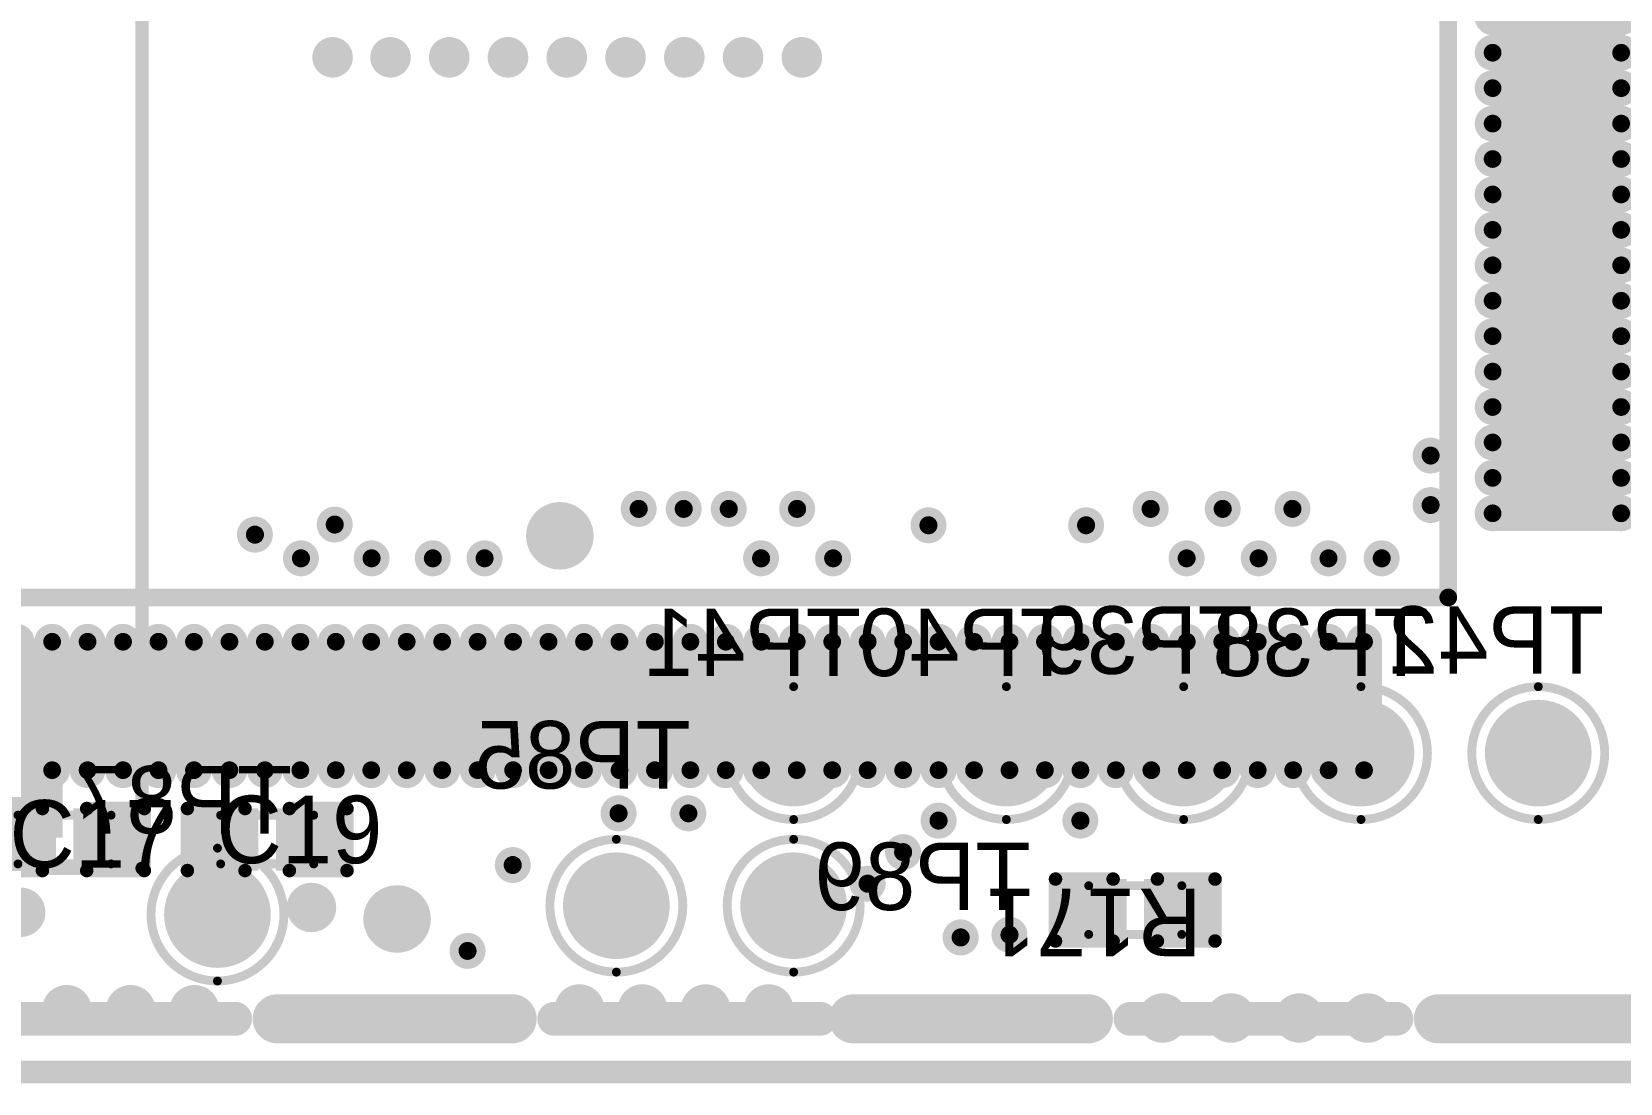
# Model space of a CAD drawing. Extents: x 722 to 1072, y 754 to 1061.
# Drawn here: x 752.07 to 769.99, y 1012.47 to 1024.34 of the extents above; entities that cross this region are included whole.
import ezdxf

# ---------------------------------------------------------------- set-up
doc = ezdxf.new("R2010")
doc.units = 0
doc.layers.get('0').update_dxf_attribs({"linetype": 'CONTINUOUS'})
for name, color, linetype in [('BOTTOMOVERLAY', 54, 'CONTINUOUS'), ('BOTTOMPASTE', 16, 'CONTINUOUS'), ('BOTTOMSOLDER', 6, 'CONTINUOUS'), ('KEEPOUTLAYER', 6, 'CONTINUOUS'), ('MECHANICAL13', 56, 'CONTINUOUS'), ('MULTILAYER', 9, 'CONTINUOUS'), ('TOPOVERLAY', 2, 'CONTINUOUS'), ('TOPPASTE', 8, 'CONTINUOUS'), ('TOPSOLDER', 216, 'CONTINUOUS'), ('VIAHOLELAYER', 16, 'CONTINUOUS')]:
    doc.layers.add(name, color=color, linetype=linetype)

# ---------------------------------------------------------------- blocks, each defined once
blk = doc.blocks.new('R_0402_53')
at = {"layer": 'MECHANICAL13', "const_width": 0.1}
for points in [[(-0.525, 0.275), (0.525, 0.275)], [(-0.525, -0.275), (-0.525, 0.275)], [(0.525, -0.275), (0.525, 0.275)], [(-0.525, -0.275), (0.525, -0.275)]]:
    blk.add_lwpolyline(points, dxfattribs=at)
at = {"layer": 'MECHANICAL13', "const_width": 0.05}
for points in [[(-0.55, 0.275, 1), (-0.5, 0.275, 1)], [(-0.55, 0.275, 1), (-0.5, 0.275, 1)], [(0.5, 0.275, 1), (0.55, 0.275, 1)], [(0.5, 0.275, 1), (0.55, 0.275, 1)], [(-0.55, -0.275, 1), (-0.5, -0.275, 1)], [(-0.55, -0.275, 1), (-0.5, -0.275, 1)], [(0.5, -0.275, 1), (0.55, -0.275, 1)], [(0.5, -0.275, 1), (0.55, -0.275, 1)]]:
    blk.add_lwpolyline(points, format="xyb", close=True, dxfattribs=at)
at = {"layer": 'TOPOVERLAY', "const_width": 0.152}
for points in [[(-0.9, 0.35), (-0.25, 0.35)], [(-0.9, -0.35), (-0.9, 0.35)], [(0.25, 0.35), (0.9, 0.35)], [(0.9, -0.35), (0.9, 0.35)], [(-0.9, -0.35), (-0.25, -0.35)], [(0.25, -0.35), (0.9, -0.35)]]:
    blk.add_lwpolyline(points, dxfattribs=at)
at = {"layer": 'TOPOVERLAY', "const_width": 0.0762}
for points in [[(-0.938, 0.35, 1), (-0.862, 0.35, 1)], [(-0.938, 0.35, 1), (-0.862, 0.35, 1)], [(-0.288, 0.35, 1), (-0.212, 0.35, 1)], [(0.212, 0.35, 1), (0.288, 0.35, 1)], [(0.862, 0.35, 1), (0.938, 0.35, 1)], [(0.862, 0.35, 1), (0.938, 0.35, 1)], [(-0.938, -0.35, 1), (-0.862, -0.35, 1)], [(-0.938, -0.35, 1), (-0.862, -0.35, 1)], [(-0.288, -0.35, 1), (-0.212, -0.35, 1)], [(0.212, -0.35, 1), (0.288, -0.35, 1)], [(0.862, -0.35, 1), (0.938, -0.35, 1)], [(0.862, -0.35, 1), (0.938, -0.35, 1)]]:
    blk.add_lwpolyline(points, format="xyb", close=True, dxfattribs=at)
at = {"layer": 'TOPPASTE'}
for points in [[(-0.2, -0.25), (-0.2, 0.25), (-0.8, -0.25), (-0.8, 0.25)], [(0.8, -0.25), (0.8, 0.25), (0.2, -0.25), (0.2, 0.25)]]:
    blk.add_solid(points, dxfattribs=at)
at = {"layer": 'TOPSOLDER'}
for points in [[(-0.098, -0.352), (-0.098, 0.352), (-0.902, -0.352), (-0.902, 0.352)], [(0.902, -0.352), (0.902, 0.352), (0.098, -0.352), (0.098, 0.352)]]:
    blk.add_solid(points, dxfattribs=at)
blk = doc.blocks.new('TESTPOINT1_B_72')
at = {"layer": 'BOTTOMOVERLAY'}
for points, const_width in [([(0.75, 0, 1), (-0.75, 0, 1)], 0.1), ([(-0.775, 0, 1), (-0.725, 0, 1)], 0.05), ([(0.725, 0, 1), (0.775, 0, 1)], 0.05)]:
    blk.add_lwpolyline(points, format="xyb", close=True, dxfattribs=dict(at, const_width=const_width))
at = {"layer": 'BOTTOMPASTE', "const_width": 0.5}
blk.add_lwpolyline([(-0.25, 0, 1), (0.25, 0, 1)], format="xyb", close=True, dxfattribs=at)
at = {"layer": 'BOTTOMSOLDER', "const_width": 0.602}
blk.add_lwpolyline([(-0.301, 0, 1), (0.301, 0, 1)], format="xyb", close=True, dxfattribs=at)
blk = doc.blocks.new('TESTPOINT1_B_73')
at = {"layer": 'BOTTOMOVERLAY'}
for points, const_width in [([(0.75, 0, 1), (-0.75, 0, 1)], 0.1), ([(-0.775, 0, 1), (-0.725, 0, 1)], 0.05), ([(0.725, 0, 1), (0.775, 0, 1)], 0.05)]:
    blk.add_lwpolyline(points, format="xyb", close=True, dxfattribs=dict(at, const_width=const_width))
at = {"layer": 'BOTTOMPASTE', "const_width": 0.5}
blk.add_lwpolyline([(-0.25, 0, 1), (0.25, 0, 1)], format="xyb", close=True, dxfattribs=at)
at = {"layer": 'BOTTOMSOLDER', "const_width": 0.602}
blk.add_lwpolyline([(-0.301, 0, 1), (0.301, 0, 1)], format="xyb", close=True, dxfattribs=at)
blk = doc.blocks.new('TESTPOINT1_B_74')
at = {"layer": 'BOTTOMOVERLAY'}
for points, const_width in [([(0.75, 0, 1), (-0.75, 0, 1)], 0.1), ([(-0.775, 0, 1), (-0.725, 0, 1)], 0.05), ([(0.725, 0, 1), (0.775, 0, 1)], 0.05)]:
    blk.add_lwpolyline(points, format="xyb", close=True, dxfattribs=dict(at, const_width=const_width))
at = {"layer": 'BOTTOMPASTE', "const_width": 0.5}
blk.add_lwpolyline([(-0.25, 0, 1), (0.25, 0, 1)], format="xyb", close=True, dxfattribs=at)
at = {"layer": 'BOTTOMSOLDER', "const_width": 0.602}
blk.add_lwpolyline([(-0.301, 0, 1), (0.301, 0, 1)], format="xyb", close=True, dxfattribs=at)
blk = doc.blocks.new('TESTPOINT1_B_75')
at = {"layer": 'BOTTOMOVERLAY'}
for points, const_width in [([(0.75, 0, 1), (-0.75, 0, 1)], 0.1), ([(-0.775, 0, 1), (-0.725, 0, 1)], 0.05), ([(0.725, 0, 1), (0.775, 0, 1)], 0.05)]:
    blk.add_lwpolyline(points, format="xyb", close=True, dxfattribs=dict(at, const_width=const_width))
at = {"layer": 'BOTTOMPASTE', "const_width": 0.5}
blk.add_lwpolyline([(-0.25, 0, 1), (0.25, 0, 1)], format="xyb", close=True, dxfattribs=at)
at = {"layer": 'BOTTOMSOLDER', "const_width": 0.602}
blk.add_lwpolyline([(-0.301, 0, 1), (0.301, 0, 1)], format="xyb", close=True, dxfattribs=at)
blk = doc.blocks.new('C_0402_116')
at = {"layer": 'MECHANICAL13', "const_width": 0.1}
for points in [[(-0.525, -0.275), (-0.525, 0.275)], [(-0.525, 0.275), (0.525, 0.275)], [(0.525, -0.275), (0.525, 0.275)], [(-0.525, -0.275), (0.525, -0.275)]]:
    blk.add_lwpolyline(points, dxfattribs=at)
at = {"layer": 'MECHANICAL13', "const_width": 0.05}
for points in [[(-0.55, 0.275, 1), (-0.5, 0.275, 1)], [(-0.55, 0.275, 1), (-0.5, 0.275, 1)], [(0.5, 0.275, 1), (0.55, 0.275, 1)], [(0.5, 0.275, 1), (0.55, 0.275, 1)], [(-0.55, -0.275, 1), (-0.5, -0.275, 1)], [(-0.55, -0.275, 1), (-0.5, -0.275, 1)], [(0.5, -0.275, 1), (0.55, -0.275, 1)], [(0.5, -0.275, 1), (0.55, -0.275, 1)]]:
    blk.add_lwpolyline(points, format="xyb", close=True, dxfattribs=at)
at = {"layer": 'TOPOVERLAY', "const_width": 0.152}
for points in [[(-0.9, -0.35), (-0.9, 0.35)], [(-0.9, 0.35), (-0.25, 0.35)], [(0.25, 0.35), (0.9, 0.35)], [(0.9, -0.35), (0.9, 0.35)], [(-0.9, -0.35), (-0.25, -0.35)], [(0.25, -0.35), (0.9, -0.35)]]:
    blk.add_lwpolyline(points, dxfattribs=at)
at = {"layer": 'TOPOVERLAY', "const_width": 0.0762}
for points in [[(-0.938, 0.35, 1), (-0.862, 0.35, 1)], [(-0.938, 0.35, 1), (-0.862, 0.35, 1)], [(-0.288, 0.35, 1), (-0.212, 0.35, 1)], [(0.212, 0.35, 1), (0.288, 0.35, 1)], [(0.862, 0.35, 1), (0.938, 0.35, 1)], [(0.862, 0.35, 1), (0.938, 0.35, 1)], [(-0.938, -0.35, 1), (-0.862, -0.35, 1)], [(-0.938, -0.35, 1), (-0.862, -0.35, 1)], [(-0.288, -0.35, 1), (-0.212, -0.35, 1)], [(0.212, -0.35, 1), (0.288, -0.35, 1)], [(0.862, -0.35, 1), (0.938, -0.35, 1)], [(0.862, -0.35, 1), (0.938, -0.35, 1)]]:
    blk.add_lwpolyline(points, format="xyb", close=True, dxfattribs=at)
at = {"layer": 'TOPPASTE'}
for points in [[(-0.2, -0.25), (-0.2, 0.25), (-0.8, -0.25), (-0.8, 0.25)], [(0.8, -0.25), (0.8, 0.25), (0.2, -0.25), (0.2, 0.25)]]:
    blk.add_solid(points, dxfattribs=at)
at = {"layer": 'TOPSOLDER'}
for points in [[(-0.098, -0.352), (-0.098, 0.352), (-0.902, -0.352), (-0.902, 0.352)], [(0.902, -0.352), (0.902, 0.352), (0.098, -0.352), (0.098, 0.352)]]:
    blk.add_solid(points, dxfattribs=at)
blk = doc.blocks.new('C_0402_121')
at = {"layer": 'MECHANICAL13', "const_width": 0.1}
for points in [[(-0.525, 0.275), (-0.525, -0.275)], [(0.525, 0.275), (-0.525, 0.275)], [(0.525, 0.275), (0.525, -0.275)], [(0.525, -0.275), (-0.525, -0.275)]]:
    blk.add_lwpolyline(points, dxfattribs=at)
at = {"layer": 'MECHANICAL13', "const_width": 0.05}
for points in [[(-0.55, 0.275, 1), (-0.5, 0.275, 1)], [(-0.55, 0.275, 1), (-0.5, 0.275, 1)], [(0.5, 0.275, 1), (0.55, 0.275, 1)], [(0.5, 0.275, 1), (0.55, 0.275, 1)], [(-0.55, -0.275, 1), (-0.5, -0.275, 1)], [(-0.55, -0.275, 1), (-0.5, -0.275, 1)], [(0.5, -0.275, 1), (0.55, -0.275, 1)], [(0.5, -0.275, 1), (0.55, -0.275, 1)]]:
    blk.add_lwpolyline(points, format="xyb", close=True, dxfattribs=at)
at = {"layer": 'TOPOVERLAY', "const_width": 0.152}
for points in [[(-0.9, 0.35), (-0.9, -0.35)], [(-0.25, 0.35), (-0.9, 0.35)], [(0.9, 0.35), (0.25, 0.35)], [(0.9, 0.35), (0.9, -0.35)], [(-0.25, -0.35), (-0.9, -0.35)], [(0.9, -0.35), (0.25, -0.35)]]:
    blk.add_lwpolyline(points, dxfattribs=at)
at = {"layer": 'TOPOVERLAY', "const_width": 0.0762}
for points in [[(-0.938, 0.35, 1), (-0.862, 0.35, 1)], [(-0.938, 0.35, 1), (-0.862, 0.35, 1)], [(-0.288, 0.35, 1), (-0.212, 0.35, 1)], [(0.212, 0.35, 1), (0.288, 0.35, 1)], [(0.862, 0.35, 1), (0.938, 0.35, 1)], [(0.862, 0.35, 1), (0.938, 0.35, 1)], [(-0.938, -0.35, 1), (-0.862, -0.35, 1)], [(-0.938, -0.35, 1), (-0.862, -0.35, 1)], [(-0.288, -0.35, 1), (-0.212, -0.35, 1)], [(0.212, -0.35, 1), (0.288, -0.35, 1)], [(0.862, -0.35, 1), (0.938, -0.35, 1)], [(0.862, -0.35, 1), (0.938, -0.35, 1)]]:
    blk.add_lwpolyline(points, format="xyb", close=True, dxfattribs=at)
at = {"layer": 'TOPPASTE'}
for points in [[(-0.2, -0.25), (-0.2, 0.25), (-0.8, -0.25), (-0.8, 0.25)], [(0.8, -0.25), (0.8, 0.25), (0.2, -0.25), (0.2, 0.25)]]:
    blk.add_solid(points, dxfattribs=at)
at = {"layer": 'TOPSOLDER'}
for points in [[(-0.098, -0.352), (-0.098, 0.352), (-0.902, -0.352), (-0.902, 0.352)], [(0.902, -0.352), (0.902, 0.352), (0.098, -0.352), (0.098, 0.352)]]:
    blk.add_solid(points, dxfattribs=at)
blk = doc.blocks.new('WTB_SIDE_6PIN_B_208')
at = {"layer": 'BOTTOMOVERLAY', "const_width": 0.15}
for points in [[(-1, 5.2), (-1, -1.95)], [(-1, 5.2), (12.4, 5.2)], [(12.4, 5.2), (12.4, -1.95)], [(-1, -1.95), (12.4, -1.95)]]:
    blk.add_lwpolyline(points, dxfattribs=at)
at = {"layer": 'BOTTOMOVERLAY', "const_width": 0.0751}
for points in [[(-1.038, 5.2, 1), (-0.962, 5.2, 1)], [(-1.038, 5.2, 1), (-0.962, 5.2, 1)], [(12.362, 5.2, 1), (12.438, 5.2, 1)], [(12.362, 5.2, 1), (12.438, 5.2, 1)], [(-1.038, -1.95, 1), (-0.962, -1.95, 1)], [(-1.038, -1.95, 1), (-0.962, -1.95, 1)], [(12.362, -1.95, 1), (12.438, -1.95, 1)], [(12.362, -1.95, 1), (12.438, -1.95, 1)]]:
    blk.add_lwpolyline(points, format="xyb", close=True, dxfattribs=at)
at = {"layer": 'BOTTOMPASTE'}
for points in [[(1.6, 5.05), (1.6, 2.35), (2.3, 5.05), (2.3, 2.35)], [(3.1, 5.05), (3.1, 2.35), (3.8, 5.05), (3.8, 2.35)], [(4.6, 5.05), (4.6, 2.35), (5.3, 5.05), (5.3, 2.35)], [(6.1, 5.05), (6.1, 2.35), (6.8, 5.05), (6.8, 2.35)], [(7.6, 5.05), (7.6, 2.35), (8.3, 5.05), (8.3, 2.35)], [(9.1, 5.05), (9.1, 2.35), (9.8, 5.05), (9.8, 2.35)], [(-0.55, 0.95), (-0.55, -0.95), (0.55, 0.95), (0.55, -0.95)], [(10.85, 0.95), (10.85, -0.95), (11.95, 0.95), (11.95, -0.95)]]:
    blk.add_solid(points, dxfattribs=at)
at = {"layer": 'BOTTOMSOLDER'}
for points in [[(1.498, 5.152), (1.498, 2.248), (2.402, 5.152), (2.402, 2.248)], [(2.998, 5.152), (2.998, 2.248), (3.902, 5.152), (3.902, 2.248)], [(4.498, 5.152), (4.498, 2.248), (5.402, 5.152), (5.402, 2.248)], [(5.998, 5.152), (5.998, 2.248), (6.902, 5.152), (6.902, 2.248)], [(7.498, 5.152), (7.498, 2.248), (8.402, 5.152), (8.402, 2.248)], [(8.998, 5.152), (8.998, 2.248), (9.902, 5.152), (9.902, 2.248)], [(-0.652, 1.052), (-0.652, -1.052), (0.652, 1.052), (0.652, -1.052)], [(10.748, 1.052), (10.748, -1.052), (12.052, 1.052), (12.052, -1.052)]]:
    blk.add_solid(points, dxfattribs=at)
blk = doc.blocks.new('TQFP177P0_4_282')
at = {"layer": 'TOPOVERLAY', "const_width": 0.2}
for points in [[(9.55, 9.55), (-9.55, 9.55)], [(9.55, -9.55), (9.55, 9.55)]]:
    blk.add_lwpolyline(points, dxfattribs=at)
at = {"layer": 'TOPOVERLAY', "const_width": 0.0999}
blk.add_lwpolyline([(9.5, 9.55, 1), (9.6, 9.55, 1)], format="xyb", close=True, dxfattribs=at)
blk.add_lwpolyline([(9.5, 9.55, 1), (9.6, 9.55, 1)], format="xyb", close=True, dxfattribs=at)
at = {"layer": 'TOPPASTE', "const_width": 0.2}
for points in [[(3.4, 11.5), (3.4, 10.05)], [(3.8, 11.5), (3.8, 10.05)], [(4.2, 11.5), (4.2, 10.05)], [(4.6, 11.5), (4.6, 10.05)], [(5, 11.5), (5, 10.05)], [(5.4, 11.5), (5.4, 10.05)], [(5.8, 11.5), (5.8, 10.05)], [(6.2, 11.5), (6.2, 10.05)], [(6.6, 11.5), (6.6, 10.05)], [(7, 11.5), (7, 10.05)], [(7.4, 11.5), (7.4, 10.05)], [(7.8, 11.5), (7.8, 10.05)], [(8.2, 11.5), (8.2, 10.05)], [(8.6, 11.5), (8.6, 10.05)], [(11.5, 8.6), (10.05, 8.6)], [(11.5, 8.2), (10.05, 8.2)], [(11.5, 7.8), (10.05, 7.8)], [(11.5, 7.4), (10.05, 7.4)], [(11.5, 7), (10.05, 7)], [(11.5, 6.6), (10.05, 6.6)], [(11.5, 6.2), (10.05, 6.2)], [(11.5, 5.8), (10.05, 5.8)], [(11.5, 5.4), (10.05, 5.4)], [(11.5, 5), (10.05, 5)], [(11.5, 4.6), (10.05, 4.6)], [(11.5, 4.2), (10.05, 4.2)], [(11.5, 3.8), (10.05, 3.8)], [(11.5, 3.4), (10.05, 3.4)], [(11.5, 3), (10.05, 3)], [(11.5, 2.6), (10.05, 2.6)], [(11.5, 2.2), (10.05, 2.2)], [(11.5, 1.8), (10.05, 1.8)], [(11.5, 1.4), (10.05, 1.4)], [(11.5, 1), (10.05, 1)], [(11.5, 0.6), (10.05, 0.6)], [(11.5, 0.2), (10.05, 0.2)], [(11.5, -0.2), (10.05, -0.2)], [(11.5, -0.6), (10.05, -0.6)], [(11.5, -1), (10.05, -1)], [(11.5, -1.4), (10.05, -1.4)], [(11.5, -1.8), (10.05, -1.8)], [(11.5, -2.2), (10.05, -2.2)], [(11.5, -2.6), (10.05, -2.6)], [(11.5, -3), (10.05, -3)], [(11.5, -3.4), (10.05, -3.4)], [(11.5, -3.8), (10.05, -3.8)], [(11.5, -4.2), (10.05, -4.2)], [(11.5, -4.6), (10.05, -4.6)], [(11.5, -5), (10.05, -5)], [(11.5, -5.4), (10.05, -5.4)], [(11.5, -5.8), (10.05, -5.8)], [(11.5, -6.2), (10.05, -6.2)]]:
    blk.add_lwpolyline(points, dxfattribs=at)
at = {"layer": 'TOPPASTE', "const_width": 0.0999}
for points in [[(3.35, 11.5, 1), (3.45, 11.5, 1)], [(3.75, 11.5, 1), (3.85, 11.5, 1)], [(4.15, 11.5, 1), (4.25, 11.5, 1)], [(4.55, 11.5, 1), (4.65, 11.5, 1)], [(4.95, 11.5, 1), (5.05, 11.5, 1)], [(5.35, 11.5, 1), (5.45, 11.5, 1)], [(5.75, 11.5, 1), (5.85, 11.5, 1)], [(6.15, 11.5, 1), (6.25, 11.5, 1)], [(6.55, 11.5, 1), (6.65, 11.5, 1)], [(6.95, 11.5, 1), (7.05, 11.5, 1)], [(7.35, 11.5, 1), (7.45, 11.5, 1)], [(7.75, 11.5, 1), (7.85, 11.5, 1)], [(8.15, 11.5, 1), (8.25, 11.5, 1)], [(8.55, 11.5, 1), (8.65, 11.5, 1)], [(3.35, 10.05, 1), (3.45, 10.05, 1)], [(3.75, 10.05, 1), (3.85, 10.05, 1)], [(4.15, 10.05, 1), (4.25, 10.05, 1)], [(4.55, 10.05, 1), (4.65, 10.05, 1)], [(4.95, 10.05, 1), (5.05, 10.05, 1)], [(5.35, 10.05, 1), (5.45, 10.05, 1)], [(5.75, 10.05, 1), (5.85, 10.05, 1)], [(6.15, 10.05, 1), (6.25, 10.05, 1)], [(6.55, 10.05, 1), (6.65, 10.05, 1)], [(6.95, 10.05, 1), (7.05, 10.05, 1)], [(7.35, 10.05, 1), (7.45, 10.05, 1)], [(7.75, 10.05, 1), (7.85, 10.05, 1)], [(8.15, 10.05, 1), (8.25, 10.05, 1)], [(8.55, 10.05, 1), (8.65, 10.05, 1)], [(10, 8.6, 1), (10.1, 8.6, 1)], [(11.45, 8.6, 1), (11.55, 8.6, 1)], [(10, 8.2, 1), (10.1, 8.2, 1)], [(11.45, 8.2, 1), (11.55, 8.2, 1)], [(10, 7.8, 1), (10.1, 7.8, 1)], [(11.45, 7.8, 1), (11.55, 7.8, 1)], [(10, 7.4, 1), (10.1, 7.4, 1)], [(11.45, 7.4, 1), (11.55, 7.4, 1)], [(10, 7, 1), (10.1, 7, 1)], [(11.45, 7, 1), (11.55, 7, 1)], [(10, 6.6, 1), (10.1, 6.6, 1)], [(11.45, 6.6, 1), (11.55, 6.6, 1)], [(10, 6.2, 1), (10.1, 6.2, 1)], [(11.45, 6.2, 1), (11.55, 6.2, 1)], [(10, 5.8, 1), (10.1, 5.8, 1)], [(11.45, 5.8, 1), (11.55, 5.8, 1)], [(10, 5.4, 1), (10.1, 5.4, 1)], [(11.45, 5.4, 1), (11.55, 5.4, 1)], [(10, 5, 1), (10.1, 5, 1)], [(11.45, 5, 1), (11.55, 5, 1)], [(10, 4.6, 1), (10.1, 4.6, 1)], [(11.45, 4.6, 1), (11.55, 4.6, 1)], [(10, 4.2, 1), (10.1, 4.2, 1)], [(11.45, 4.2, 1), (11.55, 4.2, 1)], [(10, 3.8, 1), (10.1, 3.8, 1)], [(11.45, 3.8, 1), (11.55, 3.8, 1)], [(10, 3.4, 1), (10.1, 3.4, 1)], [(11.45, 3.4, 1), (11.55, 3.4, 1)], [(10, 3, 1), (10.1, 3, 1)], [(11.45, 3, 1), (11.55, 3, 1)], [(10, 2.6, 1), (10.1, 2.6, 1)], [(11.45, 2.6, 1), (11.55, 2.6, 1)], [(10, 2.2, 1), (10.1, 2.2, 1)], [(11.45, 2.2, 1), (11.55, 2.2, 1)], [(10, 1.8, 1), (10.1, 1.8, 1)], [(11.45, 1.8, 1), (11.55, 1.8, 1)], [(10, 1.4, 1), (10.1, 1.4, 1)], [(11.45, 1.4, 1), (11.55, 1.4, 1)], [(10, 1, 1), (10.1, 1, 1)], [(11.45, 1, 1), (11.55, 1, 1)], [(10, 0.6, 1), (10.1, 0.6, 1)], [(11.45, 0.6, 1), (11.55, 0.6, 1)], [(10, 0.2, 1), (10.1, 0.2, 1)], [(11.45, 0.2, 1), (11.55, 0.2, 1)], [(10, -0.2, 1), (10.1, -0.2, 1)], [(11.45, -0.2, 1), (11.55, -0.2, 1)], [(10, -0.6, 1), (10.1, -0.6, 1)], [(11.45, -0.6, 1), (11.55, -0.6, 1)], [(10, -1, 1), (10.1, -1, 1)], [(11.45, -1, 1), (11.55, -1, 1)], [(10, -1.4, 1), (10.1, -1.4, 1)], [(11.45, -1.4, 1), (11.55, -1.4, 1)], [(10, -1.8, 1), (10.1, -1.8, 1)], [(11.45, -1.8, 1), (11.55, -1.8, 1)], [(10, -2.2, 1), (10.1, -2.2, 1)], [(11.45, -2.2, 1), (11.55, -2.2, 1)], [(10, -2.6, 1), (10.1, -2.6, 1)], [(11.45, -2.6, 1), (11.55, -2.6, 1)], [(10, -3, 1), (10.1, -3, 1)], [(11.45, -3, 1), (11.55, -3, 1)], [(10, -3.4, 1), (10.1, -3.4, 1)], [(11.45, -3.4, 1), (11.55, -3.4, 1)], [(10, -3.8, 1), (10.1, -3.8, 1)], [(11.45, -3.8, 1), (11.55, -3.8, 1)], [(10, -4.2, 1), (10.1, -4.2, 1)], [(11.45, -4.2, 1), (11.55, -4.2, 1)], [(10, -4.6, 1), (10.1, -4.6, 1)], [(11.45, -4.6, 1), (11.55, -4.6, 1)], [(10, -5, 1), (10.1, -5, 1)], [(11.45, -5, 1), (11.55, -5, 1)], [(10, -5.4, 1), (10.1, -5.4, 1)], [(11.45, -5.4, 1), (11.55, -5.4, 1)], [(10, -5.8, 1), (10.1, -5.8, 1)], [(11.45, -5.8, 1), (11.55, -5.8, 1)], [(10, -6.2, 1), (10.1, -6.2, 1)], [(11.45, -6.2, 1), (11.55, -6.2, 1)]]:
    blk.add_lwpolyline(points, format="xyb", close=True, dxfattribs=at)
at = {"layer": 'TOPSOLDER', "const_width": 0.403}
for points in [[(3, 11.5), (3, 10.05)], [(3.4, 11.5), (3.4, 10.05)], [(3.8, 11.5), (3.8, 10.05)], [(4.2, 11.5), (4.2, 10.05)], [(4.6, 11.5), (4.6, 10.05)], [(5, 11.5), (5, 10.05)], [(5.4, 11.5), (5.4, 10.05)], [(5.8, 11.5), (5.8, 10.05)], [(6.2, 11.5), (6.2, 10.05)], [(6.6, 11.5), (6.6, 10.05)], [(7, 11.5), (7, 10.05)], [(7.4, 11.5), (7.4, 10.05)], [(7.8, 11.5), (7.8, 10.05)], [(8.2, 11.5), (8.2, 10.05)], [(8.6, 11.5), (8.6, 10.05)], [(11.5, 8.6), (10.05, 8.6)], [(11.5, 8.2), (10.05, 8.2)], [(11.5, 7.8), (10.05, 7.8)], [(11.5, 7.4), (10.05, 7.4)], [(11.5, 7), (10.05, 7)], [(11.5, 6.6), (10.05, 6.6)], [(11.5, 6.2), (10.05, 6.2)], [(11.5, 5.8), (10.05, 5.8)], [(11.5, 5.4), (10.05, 5.4)], [(11.5, 5), (10.05, 5)], [(11.5, 4.6), (10.05, 4.6)], [(11.5, 4.2), (10.05, 4.2)], [(11.5, 3.8), (10.05, 3.8)], [(11.5, 3.4), (10.05, 3.4)], [(11.5, 3), (10.05, 3)], [(11.5, 2.6), (10.05, 2.6)], [(11.5, 2.2), (10.05, 2.2)], [(11.5, 1.8), (10.05, 1.8)], [(11.5, 1.4), (10.05, 1.4)], [(11.5, 1), (10.05, 1)], [(11.5, 0.6), (10.05, 0.6)], [(11.5, 0.2), (10.05, 0.2)], [(11.5, -0.2), (10.05, -0.2)], [(11.5, -0.6), (10.05, -0.6)], [(11.5, -1), (10.05, -1)], [(11.5, -1.4), (10.05, -1.4)], [(11.5, -1.8), (10.05, -1.8)], [(11.5, -2.2), (10.05, -2.2)], [(11.5, -2.6), (10.05, -2.6)], [(11.5, -3), (10.05, -3)], [(11.5, -3.4), (10.05, -3.4)], [(11.5, -3.8), (10.05, -3.8)], [(11.5, -4.2), (10.05, -4.2)], [(11.5, -4.6), (10.05, -4.6)], [(11.5, -5), (10.05, -5)], [(11.5, -5.4), (10.05, -5.4)], [(11.5, -5.8), (10.05, -5.8)], [(11.5, -6.2), (10.05, -6.2)], [(11.5, -6.6), (10.05, -6.6)]]:
    blk.add_lwpolyline(points, dxfattribs=at)
at = {"layer": 'TOPSOLDER', "const_width": 0.202}
for points in [[(2.899, 11.5, 1), (3.101, 11.5, 1)], [(3.299, 11.5, 1), (3.501, 11.5, 1)], [(3.699, 11.5, 1), (3.901, 11.5, 1)], [(4.099, 11.5, 1), (4.301, 11.5, 1)], [(4.499, 11.5, 1), (4.701, 11.5, 1)], [(4.899, 11.5, 1), (5.101, 11.5, 1)], [(5.299, 11.5, 1), (5.501, 11.5, 1)], [(5.699, 11.5, 1), (5.901, 11.5, 1)], [(6.099, 11.5, 1), (6.301, 11.5, 1)], [(6.499, 11.5, 1), (6.701, 11.5, 1)], [(6.899, 11.5, 1), (7.101, 11.5, 1)], [(7.299, 11.5, 1), (7.501, 11.5, 1)], [(7.699, 11.5, 1), (7.901, 11.5, 1)], [(8.099, 11.5, 1), (8.301, 11.5, 1)], [(8.499, 11.5, 1), (8.701, 11.5, 1)], [(2.899, 10.05, 1), (3.101, 10.05, 1)], [(3.299, 10.05, 1), (3.501, 10.05, 1)], [(3.699, 10.05, 1), (3.901, 10.05, 1)], [(4.099, 10.05, 1), (4.301, 10.05, 1)], [(4.499, 10.05, 1), (4.701, 10.05, 1)], [(4.899, 10.05, 1), (5.101, 10.05, 1)], [(5.299, 10.05, 1), (5.501, 10.05, 1)], [(5.699, 10.05, 1), (5.901, 10.05, 1)], [(6.099, 10.05, 1), (6.301, 10.05, 1)], [(6.499, 10.05, 1), (6.701, 10.05, 1)], [(6.899, 10.05, 1), (7.101, 10.05, 1)], [(7.299, 10.05, 1), (7.501, 10.05, 1)], [(7.699, 10.05, 1), (7.901, 10.05, 1)], [(8.099, 10.05, 1), (8.301, 10.05, 1)], [(8.499, 10.05, 1), (8.701, 10.05, 1)], [(9.949, 8.6, 1), (10.151, 8.6, 1)], [(11.399, 8.6, 1), (11.601, 8.6, 1)], [(9.949, 8.2, 1), (10.151, 8.2, 1)], [(11.399, 8.2, 1), (11.601, 8.2, 1)], [(9.949, 7.8, 1), (10.151, 7.8, 1)], [(11.399, 7.8, 1), (11.601, 7.8, 1)], [(9.949, 7.4, 1), (10.151, 7.4, 1)], [(11.399, 7.4, 1), (11.601, 7.4, 1)], [(9.949, 7, 1), (10.151, 7, 1)], [(11.399, 7, 1), (11.601, 7, 1)], [(9.949, 6.6, 1), (10.151, 6.6, 1)], [(11.399, 6.6, 1), (11.601, 6.6, 1)], [(9.949, 6.2, 1), (10.151, 6.2, 1)], [(11.399, 6.2, 1), (11.601, 6.2, 1)], [(9.949, 5.8, 1), (10.151, 5.8, 1)], [(11.399, 5.8, 1), (11.601, 5.8, 1)], [(9.949, 5.4, 1), (10.151, 5.4, 1)], [(11.399, 5.4, 1), (11.601, 5.4, 1)], [(9.949, 5, 1), (10.151, 5, 1)], [(11.399, 5, 1), (11.601, 5, 1)], [(9.949, 4.6, 1), (10.151, 4.6, 1)], [(11.399, 4.6, 1), (11.601, 4.6, 1)], [(9.949, 4.2, 1), (10.151, 4.2, 1)], [(11.399, 4.2, 1), (11.601, 4.2, 1)], [(9.949, 3.8, 1), (10.151, 3.8, 1)], [(11.399, 3.8, 1), (11.601, 3.8, 1)], [(9.949, 3.4, 1), (10.151, 3.4, 1)], [(11.399, 3.4, 1), (11.601, 3.4, 1)], [(9.949, 3, 1), (10.151, 3, 1)], [(11.399, 3, 1), (11.601, 3, 1)], [(9.949, 2.6, 1), (10.151, 2.6, 1)], [(11.399, 2.6, 1), (11.601, 2.6, 1)], [(9.949, 2.2, 1), (10.151, 2.2, 1)], [(11.399, 2.2, 1), (11.601, 2.2, 1)], [(9.949, 1.8, 1), (10.151, 1.8, 1)], [(11.399, 1.8, 1), (11.601, 1.8, 1)], [(9.949, 1.4, 1), (10.151, 1.4, 1)], [(11.399, 1.4, 1), (11.601, 1.4, 1)], [(9.949, 1, 1), (10.151, 1, 1)], [(11.399, 1, 1), (11.601, 1, 1)], [(9.949, 0.6, 1), (10.151, 0.6, 1)], [(11.399, 0.6, 1), (11.601, 0.6, 1)], [(9.949, 0.2, 1), (10.151, 0.2, 1)], [(11.399, 0.2, 1), (11.601, 0.2, 1)], [(9.949, -0.2, 1), (10.151, -0.2, 1)], [(11.399, -0.2, 1), (11.601, -0.2, 1)], [(9.949, -0.6, 1), (10.151, -0.6, 1)], [(11.399, -0.6, 1), (11.601, -0.6, 1)], [(9.949, -1, 1), (10.151, -1, 1)], [(11.399, -1, 1), (11.601, -1, 1)], [(9.949, -1.4, 1), (10.151, -1.4, 1)], [(11.399, -1.4, 1), (11.601, -1.4, 1)], [(9.949, -1.8, 1), (10.151, -1.8, 1)], [(11.399, -1.8, 1), (11.601, -1.8, 1)], [(9.949, -2.2, 1), (10.151, -2.2, 1)], [(11.399, -2.2, 1), (11.601, -2.2, 1)], [(9.949, -2.6, 1), (10.151, -2.6, 1)], [(11.399, -2.6, 1), (11.601, -2.6, 1)], [(9.949, -3, 1), (10.151, -3, 1)], [(11.399, -3, 1), (11.601, -3, 1)], [(9.949, -3.4, 1), (10.151, -3.4, 1)], [(11.399, -3.4, 1), (11.601, -3.4, 1)], [(9.949, -3.8, 1), (10.151, -3.8, 1)], [(11.399, -3.8, 1), (11.601, -3.8, 1)], [(9.949, -4.2, 1), (10.151, -4.2, 1)], [(11.399, -4.2, 1), (11.601, -4.2, 1)], [(9.949, -4.6, 1), (10.151, -4.6, 1)], [(11.399, -4.6, 1), (11.601, -4.6, 1)], [(9.949, -5, 1), (10.151, -5, 1)], [(11.399, -5, 1), (11.601, -5, 1)], [(9.949, -5.4, 1), (10.151, -5.4, 1)], [(11.399, -5.4, 1), (11.601, -5.4, 1)], [(9.949, -5.8, 1), (10.151, -5.8, 1)], [(11.399, -5.8, 1), (11.601, -5.8, 1)], [(9.949, -6.2, 1), (10.151, -6.2, 1)], [(11.399, -6.2, 1), (11.601, -6.2, 1)], [(9.949, -6.6, 1), (10.151, -6.6, 1)], [(11.399, -6.6, 1), (11.601, -6.6, 1)]]:
    blk.add_lwpolyline(points, format="xyb", close=True, dxfattribs=at)
blk = doc.blocks.new('TESTPOINT1_B_321')
at = {"layer": 'BOTTOMOVERLAY'}
for points, const_width in [([(0.75, 0, 1), (-0.75, 0, 1)], 0.1), ([(-0.775, 0, 1), (-0.725, 0, 1)], 0.05), ([(0.725, 0, 1), (0.775, 0, 1)], 0.05)]:
    blk.add_lwpolyline(points, format="xyb", close=True, dxfattribs=dict(at, const_width=const_width))
at = {"layer": 'BOTTOMPASTE', "const_width": 0.5}
blk.add_lwpolyline([(-0.25, 0, 1), (0.25, 0, 1)], format="xyb", close=True, dxfattribs=at)
at = {"layer": 'BOTTOMSOLDER', "const_width": 0.602}
blk.add_lwpolyline([(-0.301, 0, 1), (0.301, 0, 1)], format="xyb", close=True, dxfattribs=at)
blk = doc.blocks.new('TESTPOINT2_B_357')
at = {"layer": 'BOTTOMOVERLAY'}
for points, const_width in [([(0.75, 0, 1), (-0.75, 0, 1)], 0.1), ([(-0.775, 0, 1), (-0.725, 0, 1)], 0.05), ([(0.725, 0, 1), (0.775, 0, 1)], 0.05)]:
    blk.add_lwpolyline(points, format="xyb", close=True, dxfattribs=dict(at, const_width=const_width))
at = {"layer": 'BOTTOMPASTE', "const_width": 0.5}
blk.add_lwpolyline([(-0.25, 0, 1), (0.25, 0, 1)], format="xyb", close=True, dxfattribs=at)
at = {"layer": 'BOTTOMSOLDER', "const_width": 0.602}
blk.add_lwpolyline([(-0.301, 0, 1), (0.301, 0, 1)], format="xyb", close=True, dxfattribs=at)
blk = doc.blocks.new('TESTPOINT2_B_359')
at = {"layer": 'BOTTOMOVERLAY'}
for points, const_width in [([(0.75, 0, 1), (-0.75, 0, 1)], 0.1), ([(-0.775, 0, 1), (-0.725, 0, 1)], 0.05), ([(0.725, 0, 1), (0.775, 0, 1)], 0.05)]:
    blk.add_lwpolyline(points, format="xyb", close=True, dxfattribs=dict(at, const_width=const_width))
at = {"layer": 'BOTTOMPASTE', "const_width": 0.5}
blk.add_lwpolyline([(-0.25, 0, 1), (0.25, 0, 1)], format="xyb", close=True, dxfattribs=at)
at = {"layer": 'BOTTOMSOLDER', "const_width": 0.602}
blk.add_lwpolyline([(-0.301, 0, 1), (0.301, 0, 1)], format="xyb", close=True, dxfattribs=at)
blk = doc.blocks.new('TESTPOINT2_B_361')
at = {"layer": 'BOTTOMOVERLAY'}
for points, const_width in [([(0.75, 0, 1), (-0.75, 0, 1)], 0.1), ([(-0.775, 0, 1), (-0.725, 0, 1)], 0.05), ([(0.725, 0, 1), (0.775, 0, 1)], 0.05)]:
    blk.add_lwpolyline(points, format="xyb", close=True, dxfattribs=dict(at, const_width=const_width))
at = {"layer": 'BOTTOMPASTE', "const_width": 0.5}
blk.add_lwpolyline([(-0.25, 0, 1), (0.25, 0, 1)], format="xyb", close=True, dxfattribs=at)
at = {"layer": 'BOTTOMSOLDER', "const_width": 0.602}
blk.add_lwpolyline([(-0.301, 0, 1), (0.301, 0, 1)], format="xyb", close=True, dxfattribs=at)

msp = doc.modelspace()

# ---------------------------------------------------------------- linework, layer by layer
at = {"layer": 'KEEPOUTLAYER', "const_width": 0.254}
msp.add_lwpolyline([(726.163, 1012.599), (790.363, 1012.599)], dxfattribs=at)
at = {"layer": 'MULTILAYER'}
for points, const_width in [([(755.348, 1024.054, 1), (755.576, 1024.054, 1)], 0.229), ([(756.001, 1024.054, 1), (756.229, 1024.054, 1)], 0.229), ([(756.663, 1024.054, 1), (756.892, 1024.054, 1)], 0.229), ([(757.326, 1024.054, 1), (757.555, 1024.054, 1)], 0.229), ([(757.989, 1024.054, 1), (758.218, 1024.054, 1)], 0.229), ([(758.652, 1024.054, 1), (758.881, 1024.054, 1)], 0.229), ([(759.315, 1024.054, 1), (759.544, 1024.054, 1)], 0.229), ([(759.978, 1024.054, 1), (760.207, 1024.054, 1)], 0.229), ([(760.641, 1024.054, 1), (760.87, 1024.054, 1)], 0.229), ([(767.747, 1019.558, 1), (767.95, 1019.558, 1)], 0.203), ([(758.813, 1018.956, 1), (759.016, 1018.956, 1)], 0.203), ([(759.321, 1018.956, 1), (759.524, 1018.956, 1)], 0.203), ([(759.829, 1018.956, 1), (760.032, 1018.956, 1)], 0.203), ([(760.601, 1018.956, 1), (760.804, 1018.956, 1)], 0.203), ([(764.588, 1018.956, 1), (764.792, 1018.956, 1)], 0.203), ([(765.401, 1018.956, 1), (765.604, 1018.956, 1)], 0.203), ([(766.189, 1018.956, 1), (766.392, 1018.956, 1)], 0.203), ([(767.747, 1018.999, 1), (767.95, 1018.999, 1)], 0.203), ([(755.384, 1018.779, 1), (755.587, 1018.779, 1)], 0.203), ([(757.835, 1018.652, 1), (758.216, 1018.652, 1)], 0.381), ([(762.083, 1018.771, 1), (762.286, 1018.771, 1)], 0.203), ([(763.861, 1018.771, 1), (764.064, 1018.771, 1)], 0.203), ([(754.484, 1018.665, 1), (754.687, 1018.665, 1)], 0.203), ([(755.003, 1018.398, 1), (755.206, 1018.398, 1)], 0.203), ([(755.8, 1018.398, 1), (756.003, 1018.398, 1)], 0.203), ([(756.491, 1018.398, 1), (756.694, 1018.398, 1)], 0.203), ([(757.075, 1018.398, 1), (757.278, 1018.398, 1)], 0.203), ([(760.194, 1018.398, 1), (760.397, 1018.398, 1)], 0.203), ([(761.007, 1018.398, 1), (761.21, 1018.398, 1)], 0.203), ([(764.995, 1018.398, 1), (765.198, 1018.398, 1)], 0.203), ([(765.808, 1018.398, 1), (766.011, 1018.398, 1)], 0.203), ([(766.595, 1018.398, 1), (766.798, 1018.398, 1)], 0.203), ([(767.195, 1018.398, 1), (767.398, 1018.398, 1)], 0.203), ([(758.586, 1015.519, 1), (758.79, 1015.519, 1)], 0.203), ([(759.374, 1015.519, 1), (759.577, 1015.519, 1)], 0.203), ([(762.196, 1015.437, 1), (762.4, 1015.437, 1)], 0.203), ([(763.796, 1015.437, 1), (763.999, 1015.437, 1)], 0.203), ([(761.796, 1015.081, 1), (761.999, 1015.081, 1)], 0.203), ([(757.393, 1014.935, 1), (757.596, 1014.935, 1)], 0.203), ([(761.396, 1014.725, 1), (761.599, 1014.725, 1)], 0.203), ([(751.804, 1014.402, 1), (752.083, 1014.402, 1)], 0.279), ([(755.084, 1014.456, 1), (755.363, 1014.456, 1)], 0.279), ([(755.999, 1014.326, 1), (756.38, 1014.326, 1)], 0.381), ([(762.445, 1014.118, 1), (762.649, 1014.118, 1)], 0.203), ([(762.996, 1014.148, 1), (763.199, 1014.148, 1)], 0.203), ([(756.883, 1013.966, 1), (757.086, 1013.966, 1)], 0.203), ([(752.324, 1013.302, 1), (752.604, 1013.302, 1)], 0.279), ([(753.044, 1013.302, 1), (753.323, 1013.302, 1)], 0.279), ([(753.764, 1013.302, 1), (754.043, 1013.302, 1)], 0.279), ([(758.107, 1013.31, 1), (758.387, 1013.31, 1)], 0.279), ([(758.819, 1013.31, 1), (759.098, 1013.31, 1)], 0.279), ([(759.53, 1013.31, 1), (759.809, 1013.31, 1)], 0.279), ([(760.241, 1013.31, 1), (760.52, 1013.31, 1)], 0.279), ([(764.686, 1013.208, 1), (764.965, 1013.208, 1)], 0.279), ([(765.456, 1013.208, 1), (765.736, 1013.208, 1)], 0.279), ([(766.227, 1013.208, 1), (766.506, 1013.208, 1)], 0.279), ([(766.997, 1013.208, 1), (767.277, 1013.208, 1)], 0.279)]:
    msp.add_lwpolyline(points, format="xyb", close=True, dxfattribs=dict(at, const_width=const_width))
at = {"layer": 'TOPOVERLAY', "const_width": 0.381}
for points in [[(751.363, 1013.199), (754.363, 1013.199)], [(757.963, 1013.199), (760.963, 1013.199)], [(764.463, 1013.199), (767.463, 1013.199)]]:
    msp.add_lwpolyline(points, dxfattribs=at)
at = {"layer": 'TOPOVERLAY', "const_width": 0.191}
for points in [[(754.267, 1013.199, 1), (754.458, 1013.199, 1)], [(757.867, 1013.199, 1), (758.058, 1013.199, 1)], [(760.867, 1013.199, 1), (761.058, 1013.199, 1)], [(764.367, 1013.199, 1), (764.558, 1013.199, 1)], [(767.367, 1013.199, 1), (767.558, 1013.199, 1)]]:
    msp.add_lwpolyline(points, format="xyb", close=True, dxfattribs=at)
at = {"layer": 'TOPPASTE', "const_width": 0.35}
for points in [[(757.488, 1013.199), (754.838, 1013.199)], [(763.988, 1013.199), (761.338, 1013.199)], [(770.588, 1013.199), (767.938, 1013.199)]]:
    msp.add_lwpolyline(points, dxfattribs=at)
at = {"layer": 'TOPPASTE', "const_width": 0.175}
for points in [[(754.75, 1013.199, 1), (754.925, 1013.199, 1)], [(757.4, 1013.199, 1), (757.575, 1013.199, 1)], [(761.25, 1013.199, 1), (761.425, 1013.199, 1)], [(763.9, 1013.199, 1), (764.075, 1013.199, 1)], [(767.85, 1013.199, 1), (768.025, 1013.199, 1)]]:
    msp.add_lwpolyline(points, format="xyb", close=True, dxfattribs=at)
at = {"layer": 'TOPSOLDER', "const_width": 0.553}
for points in [[(757.488, 1013.199), (754.838, 1013.199)], [(763.988, 1013.199), (761.338, 1013.199)], [(770.588, 1013.199), (767.938, 1013.199)]]:
    msp.add_lwpolyline(points, dxfattribs=at)
at = {"layer": 'TOPSOLDER', "const_width": 0.277}
for points in [[(754.699, 1013.199, 1), (754.976, 1013.199, 1)], [(757.349, 1013.199, 1), (757.626, 1013.199, 1)], [(761.199, 1013.199, 1), (761.476, 1013.199, 1)], [(763.849, 1013.199, 1), (764.126, 1013.199, 1)], [(767.799, 1013.199, 1), (768.076, 1013.199, 1)]]:
    msp.add_lwpolyline(points, format="xyb", close=True, dxfattribs=at)
at = {"layer": 'VIAHOLELAYER'}
for points, const_width in [([(755.399, 1024.054, 1), (755.526, 1024.054, 1)], 0.127), ([(756.051, 1024.054, 1), (756.178, 1024.054, 1)], 0.127), ([(756.714, 1024.054, 1), (756.841, 1024.054, 1)], 0.127), ([(757.377, 1024.054, 1), (757.504, 1024.054, 1)], 0.127), ([(758.04, 1024.054, 1), (758.167, 1024.054, 1)], 0.127), ([(758.703, 1024.054, 1), (758.83, 1024.054, 1)], 0.127), ([(759.366, 1024.054, 1), (759.493, 1024.054, 1)], 0.127), ([(760.029, 1024.054, 1), (760.156, 1024.054, 1)], 0.127), ([(760.692, 1024.054, 1), (760.819, 1024.054, 1)], 0.127), ([(767.798, 1019.558, 1), (767.899, 1019.558, 1)], 0.102), ([(767.798, 1018.999, 1), (767.899, 1018.999, 1)], 0.102), ([(758.864, 1018.956, 1), (758.966, 1018.956, 1)], 0.102), ([(759.372, 1018.956, 1), (759.474, 1018.956, 1)], 0.102), ([(759.88, 1018.956, 1), (759.982, 1018.956, 1)], 0.102), ([(760.651, 1018.956, 1), (760.753, 1018.956, 1)], 0.102), ([(764.639, 1018.956, 1), (764.741, 1018.956, 1)], 0.102), ([(765.452, 1018.956, 1), (765.554, 1018.956, 1)], 0.102), ([(766.239, 1018.956, 1), (766.341, 1018.956, 1)], 0.102), ([(754.535, 1018.665, 1), (754.637, 1018.665, 1)], 0.102), ([(755.435, 1018.779, 1), (755.537, 1018.779, 1)], 0.102), ([(757.911, 1018.652, 1), (758.14, 1018.652, 1)], 0.229), ([(762.133, 1018.771, 1), (762.235, 1018.771, 1)], 0.102), ([(763.911, 1018.771, 1), (764.013, 1018.771, 1)], 0.102), ([(755.054, 1018.398, 1), (755.156, 1018.398, 1)], 0.102), ([(755.851, 1018.398, 1), (755.952, 1018.398, 1)], 0.102), ([(756.542, 1018.398, 1), (756.643, 1018.398, 1)], 0.102), ([(757.126, 1018.398, 1), (757.227, 1018.398, 1)], 0.102), ([(760.245, 1018.398, 1), (760.347, 1018.398, 1)], 0.102), ([(761.058, 1018.398, 1), (761.159, 1018.398, 1)], 0.102), ([(765.046, 1018.398, 1), (765.147, 1018.398, 1)], 0.102), ([(765.858, 1018.398, 1), (765.96, 1018.398, 1)], 0.102), ([(766.646, 1018.398, 1), (766.747, 1018.398, 1)], 0.102), ([(767.246, 1018.398, 1), (767.348, 1018.398, 1)], 0.102), ([(758.637, 1015.519, 1), (758.739, 1015.519, 1)], 0.102), ([(759.425, 1015.519, 1), (759.526, 1015.519, 1)], 0.102), ([(762.247, 1015.437, 1), (762.349, 1015.437, 1)], 0.102), ([(763.847, 1015.437, 1), (763.949, 1015.437, 1)], 0.102), ([(761.847, 1015.081, 1), (761.949, 1015.081, 1)], 0.102), ([(757.443, 1014.935, 1), (757.545, 1014.935, 1)], 0.102), ([(761.447, 1014.725, 1), (761.549, 1014.725, 1)], 0.102), ([(755.148, 1014.456, 1), (755.3, 1014.456, 1)], 0.152), ([(751.868, 1014.402, 1), (752.02, 1014.402, 1)], 0.152), ([(756.075, 1014.326, 1), (756.304, 1014.326, 1)], 0.229), ([(763.047, 1014.148, 1), (763.149, 1014.148, 1)], 0.102), ([(756.934, 1013.966, 1), (757.035, 1013.966, 1)], 0.102), ([(762.496, 1014.118, 1), (762.598, 1014.118, 1)], 0.102), ([(752.388, 1013.302, 1), (752.54, 1013.302, 1)], 0.152), ([(753.108, 1013.302, 1), (753.26, 1013.302, 1)], 0.152), ([(753.827, 1013.302, 1), (753.98, 1013.302, 1)], 0.152), ([(758.171, 1013.31, 1), (758.323, 1013.31, 1)], 0.152), ([(758.882, 1013.31, 1), (759.035, 1013.31, 1)], 0.152), ([(759.593, 1013.31, 1), (759.746, 1013.31, 1)], 0.152), ([(760.305, 1013.31, 1), (760.457, 1013.31, 1)], 0.152), ([(764.75, 1013.208, 1), (764.902, 1013.208, 1)], 0.152), ([(765.52, 1013.208, 1), (765.672, 1013.208, 1)], 0.152), ([(766.29, 1013.208, 1), (766.443, 1013.208, 1)], 0.152), ([(767.061, 1013.208, 1), (767.213, 1013.208, 1)], 0.152)]:
    msp.add_lwpolyline(points, format="xyb", close=True, dxfattribs=dict(at, const_width=const_width))

# ---------------------------------------------------------------- block references
for name, p, rotation in [('TQFP177P0_4_282', (758.498, 1027.506), 270), ('WTB_SIDE_6PIN_B_208', (751.363, 1015.898), 90), ('TESTPOINT1_B_72', (760.663, 1016.199), 90), ('TESTPOINT1_B_73', (763.063, 1016.199), 90), ('TESTPOINT1_B_74', (765.063, 1016.199), 90), ('TESTPOINT1_B_75', (767.063, 1016.199), 90), ('TESTPOINT1_B_321', (769.063, 1016.199), 90), ('C_0402_116', (752.438, 1015.223), 360), ('C_0402_121', (754.724, 1015.223), 180), ('TESTPOINT2_B_359', (754.163, 1014.376), 270), ('TESTPOINT2_B_357', (758.663, 1014.476), 270), ('TESTPOINT2_B_361', (760.663, 1014.476), 270), ('R_0402_53', (764.517, 1014.427), 360)]:
    msp.add_blockref(name, p, dxfattribs=dict(rotation=rotation))

# ---------------------------------------------------------------- texts
at = {"layer": 'BOTTOMOVERLAY', "text_generation_flag": 2}
for s, p in [('TP41', (761.422, 1017.069)), ('TP40', (763.835, 1017.069)), ('TP39', (765.842, 1017.094)), ('TP38', (767.823, 1017.069)), ('TP42', (769.804, 1017.094)), ('TP85', (759.501, 1015.799)), ('TP87', (755.005, 1015.291)), ('TP89', (763.336, 1014.427))]:
    msp.add_text(s, height=0.762, dxfattribs=at).set_placement(p)
at = {"layer": 'TOPOVERLAY'}
for s, p in [('C17', (751.817, 1014.906)), ('C19', (754.154, 1014.956))]:
    msp.add_text(s, height=0.762, dxfattribs=at).set_placement(p)
msp.add_text('R171', height=0.762, rotation=180, dxfattribs=at).set_placement((765.268, 1014.668))

doc.saveas('drawing.dxf')
